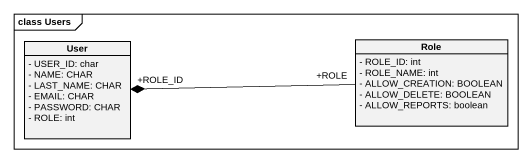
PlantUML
@startuml
mainframe class Users
hide circle
hide empty members
skinparam classAttributeIconSize 0
class User {
  - USER_ID: char
  - NAME: CHAR
  - LAST_NAME: CHAR
  - EMAIL: CHAR
  - PASSWORD: CHAR
  - ROLE: int
}
class Role {
  - ROLE_ID: int
  - ROLE_NAME: int
  - ALLOW_CREATION: BOOLEAN
  - ALLOW_DELETE: BOOLEAN
  - ALLOW_REPORTS: boolean
}
Role "+ROLE" -left-* "+ROLE_ID" User
@enduml
